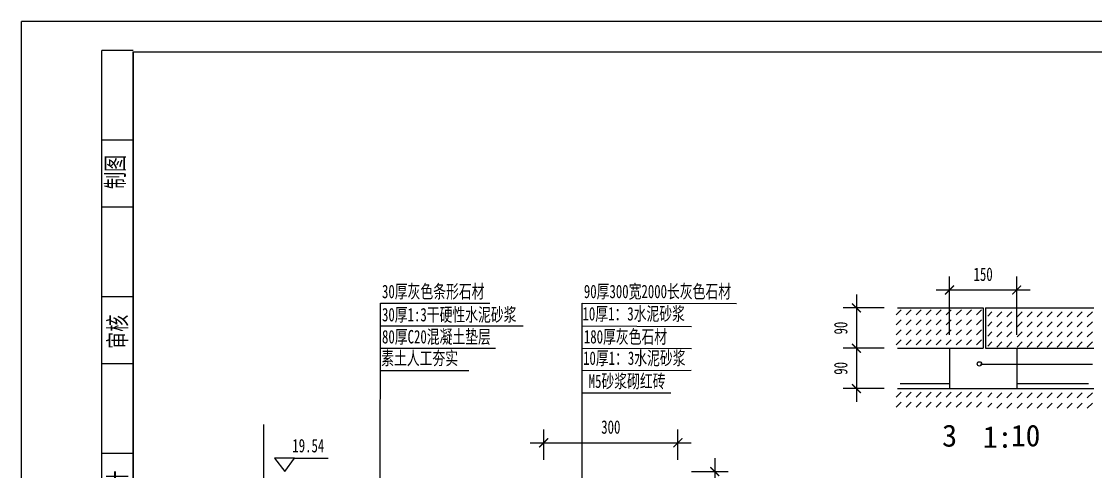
# Model space of a CAD drawing. Extents: x -45948 to -32738, y 12741 to 19047.
# Drawn here: x -43530 to -41129, y 18042 to 19047 of the extents above; entities that cross this region are included whole.
import ezdxf

# ---------------------------------------------------------------- set-up
doc = ezdxf.new("R2010")
doc.units = 0
doc.layers.get('0').update_dxf_attribs({"linetype": 'CONTINUOUS'})
doc.layers.get('DEFPOINTS').update_dxf_attribs({"linetype": 'CONTINUOUS'})
for name, color, linetype in [('LEVEL', 2, 'CONTINUOUS'), ('STAIR', 140, 'CONTINUOUS'), ('TEXT', 41, 'CONTINUOUS'), ('TK', 1, 'CONTINUOUS')]:
    doc.layers.add(name, color=color, linetype=linetype)
doc.styles.add('HZ', font='simplex.shx', dxfattribs={"width": 0.7, "bigfont": 'hztxt.shx'})
doc.styles.add('STYLE1', font='simsun.ttf', dxfattribs={"width": 0.7})
doc.styles.add('XREF1$0$STYLE3', font='simsun.ttf', dxfattribs={"width": 0.7})
doc.dimstyles.new('STANDARD-1', dxfattribs={"dimscale": 0, "dimtxt": 450, "dimasz": 300, "dimexe": 300, "dimexo": 300, "dimgap": 200, "dimtad": 1, "dimdec": 0, "dimzin": 0, "dimtxsty": 'HZ', "dimcen": 300, "dimdle": 300, "dimclrd": 40, "dimclre": 40, "dimclrt": 41, "dimazin": 3, "dimtfac": 1, "dimtdec": 0, "dimtofl": 0, "dimtmove": 0, "dimatfit": 3, "dimtvp": 1.5, "dimtolj": 1, "dimtzin": 0})

# ---------------------------------------------------------------- blocks, each defined once
blk = doc.blocks.new('_ARCHTICK')
at = {"color": 0, "linetype": 'BYBLOCK', "const_width": 0.15}
blk.add_lwpolyline([(-0.5, -0.5), (0.5, 0.5)], dxfattribs=at)
blk = doc.blocks.new('*D40')
at = {"color": 40, "linetype": 'BYBLOCK'}
for p, q in [((-41980.07162867014, 18071.40343121306), (-41980.07162867014, 17921.53165760056)), ((-42031.96245094812, 18041.40343121306), (-41950.07162867014, 18041.40343121306)), ((-42032.51503634997, 17951.53165760056), (-41950.07162867014, 17951.53165760056))]:
    blk.add_line(p, q, dxfattribs=at)
at = {"layer": 'DEFPOINTS', "color": 0, "linetype": 'BYBLOCK'}
for p in [(-42061.96245094812, 18041.40343121306), (-42062.51503634997, 17951.53165760056), (-41980.07162867014, 17951.53165760056)]:
    blk.add_point(p, dxfattribs=at)
at = {"color": 40, "linetype": 'BYBLOCK', "xscale": 20, "yscale": 20, "zscale": 20}
for p, rotation in [((-41980.07162867014, 18041.40343121306), 90), ((-41980.07162867014, 17951.53165760056), 270)]:
    blk.add_blockref('_ARCHTICK', p, dxfattribs=dict(at, rotation=rotation))
at = {"color": 41, "linetype": 'BYBLOCK', "insert": (-42015.07162867014, 17996.46754440681), "char_height": 30, "attachment_point": 5, "rotation": 90, "style": 'XREF1$0$STYLE3'}
blk.add_mtext('\\A1;90', dxfattribs=at)
blk = doc.blocks.new('*D47')
at = {"color": 40, "linetype": 'BYBLOCK'}
for p, q in [((-40451.03244329369, 18016.62317751667), (-40451.03244329369, 17866.62317751667)), ((-40389.15569453873, 17986.62317751667), (-40481.03244329369, 17986.62317751667)), ((-40389.15569453873, 17896.62317751667), (-40481.03244329369, 17896.62317751667))]:
    blk.add_line(p, q, dxfattribs=at)
at = {"layer": 'DEFPOINTS', "color": 0, "linetype": 'BYBLOCK'}
for p in [(-40359.15569453873, 17986.62317751667), (-40451.03244329369, 17896.62317751667), (-40359.15569453873, 17896.62317751667)]:
    blk.add_point(p, dxfattribs=at)
at = {"color": 40, "linetype": 'BYBLOCK', "xscale": 20, "yscale": 20, "zscale": 20}
for p, rotation in [((-40451.03244329369, 17986.62317751667), 90), ((-40451.03244329369, 17896.62317751667), 270)]:
    blk.add_blockref('_ARCHTICK', p, dxfattribs=dict(at, rotation=rotation))
at = {"color": 41, "linetype": 'BYBLOCK', "insert": (-40486.03244329369, 17941.62317751667), "char_height": 30, "attachment_point": 5, "rotation": 90, "style": 'XREF1$0$STYLE3'}
blk.add_mtext('\\A1;90', dxfattribs=at)
blk = doc.blocks.new('*D48')
at = {"color": 40, "linetype": 'BYBLOCK'}
for p, q in [((-40451.03244329369, 17926.62317751667), (-40451.03244329369, 17776.62317751667)), ((-40389.15569453873, 17896.62317751667), (-40481.03244329369, 17896.62317751667)), ((-40389.15569453873, 17806.62317751667), (-40481.03244329369, 17806.62317751667))]:
    blk.add_line(p, q, dxfattribs=at)
at = {"layer": 'DEFPOINTS', "color": 0, "linetype": 'BYBLOCK'}
for p in [(-40359.15569453873, 17896.62317751667), (-40451.03244329369, 17806.62317751667), (-40359.15569453873, 17806.62317751667)]:
    blk.add_point(p, dxfattribs=at)
at = {"color": 40, "linetype": 'BYBLOCK', "xscale": 20, "yscale": 20, "zscale": 20}
for p, rotation in [((-40451.03244329369, 17896.62317751667), 90), ((-40451.03244329369, 17806.62317751667), 270)]:
    blk.add_blockref('_ARCHTICK', p, dxfattribs=dict(at, rotation=rotation))
at = {"color": 41, "linetype": 'BYBLOCK', "insert": (-40486.03244329369, 17851.62317751667), "char_height": 30, "attachment_point": 5, "rotation": 90, "style": 'XREF1$0$STYLE3'}
blk.add_mtext('\\A1;90', dxfattribs=at)
blk = doc.blocks.new('*D49')
at = {"color": 40, "linetype": 'BYBLOCK'}
for p, q in [((-40242.83923562663, 17926.62317751667), (-40242.83923562663, 18056.748764257)), ((-40092.83923562663, 17926.62317751667), (-40092.83923562663, 18056.748764257)), ((-40272.83923562663, 18026.748764257), (-40062.83923562663, 18026.748764257))]:
    blk.add_line(p, q, dxfattribs=at)
at = {"layer": 'DEFPOINTS', "color": 0, "linetype": 'BYBLOCK'}
for p in [(-40092.83923562663, 18026.748764257), (-40242.83923562663, 17896.62317751667), (-40092.83923562663, 17896.62317751667)]:
    blk.add_point(p, dxfattribs=at)
at = {"color": 40, "linetype": 'BYBLOCK', "xscale": 20, "yscale": 20, "zscale": 20, "rotation": 180}
blk.add_blockref('_ARCHTICK', (-40242.83923562663, 18026.748764257), dxfattribs=at)
at = {"color": 40, "linetype": 'BYBLOCK', "xscale": 20, "yscale": 20, "zscale": 20}
blk.add_blockref('_ARCHTICK', (-40092.83923562663, 18026.748764257), dxfattribs=at)
at = {"color": 41, "linetype": 'BYBLOCK', "insert": (-40167.83923562663, 18061.748764257), "char_height": 30, "attachment_point": 5, "style": 'XREF1$0$STYLE3'}
blk.add_mtext('\\A1;150', dxfattribs=at)

msp = doc.modelspace()

# ---------------------------------------------------------------- hatches: boundary and pattern name
at = {"layer": 'TEXT', "linetype": 'CONTINUOUS'}
h = msp.add_hatch(color=256, dxfattribs=at)
edge = h.paths.add_edge_path()
edge.add_arc((-41454.27270546007, 18121.22469261275), 38.88538592556039, -1.272221872585407e-14, 360)
edge = h.paths.add_edge_path(flags=16)
edge.add_arc((-41454.27270546007, 18121.22469261275), 37.54451054881693, -1.272221872585407e-14, 360)

# ---------------------------------------------------------------- linework, layer by layer
at = {"color": 40, "linetype": 'BYBLOCK'}
for p, q in [((-41385.9139065576, 18281.59220005554), (-41135.50488011088, 18281.59220005554)), ((-41565.97257322533, 18238.35253578081), (-41455.17478970418, 18238.35253578081)), ((-41305.17478970417, 18238.35253578081), (-41144.51513587098, 18238.35253578081)), ((-42362.51503634997, 18067.91101565099), (-42362.51503634997, 18135.76273774711)), ((-42062.51503634997, 18067.91101565099), (-42062.51503634997, 18135.76273774711)), ((-42392.51503634997, 18105.76273774711), (-42032.51503634997, 18105.76273774711)), ((-42919.74139614994, 18071.41869617203), (-42844.3984767123, 18071.41869617203))]:
    msp.add_line(p, q, dxfattribs=at)
msp.add_lwpolyline([(-42919.74139614994, 18071.41869617203), (-42964.5445315275, 18071.41869617203), (-42941.01318788932, 18041.6495935561)], close=True, dxfattribs=at)
at = {"layer": 'DEFPOINTS', "color": 0, "linetype": 'BYBLOCK'}
for p in [(-42062.51503634997, 18105.76273774711), (-42362.51503634997, 18057.04372128116), (-42062.51503634997, 18057.04372128116)]:
    msp.add_point(p, dxfattribs=at)
at = {"layer": 'LEVEL'}
for p, q in [((-41571.49124861628, 18407.01675750749), (-41379.73563314872, 18407.01675750749)), ((-41379.73563314872, 18407.01675750749), (-41379.73563314872, 18317.01675750749)), ((-41374.73563314872, 18407.01675750749), (-41374.73563314872, 18317.01675750749)), ((-41374.73563314872, 18407.01675750749), (-41132.95883948976, 18407.01675750749)), ((-41571.49124861628, 18317.01675750749), (-41379.73563314872, 18317.01675750749)), ((-41455.17478970418, 18317.01675750749), (-41455.17478970418, 18227.01675750748)), ((-41374.73563314872, 18317.01675750749), (-41132.95883948976, 18317.01675750749)), ((-41305.17478970418, 18317.01675750749), (-41305.17478970418, 18227.01675750748)), ((-41571.49124861628, 18227.01675750749), (-41132.95883948976, 18227.01675750749))]:
    msp.add_line(p, q, dxfattribs=at)
at = {"layer": 'LEVEL', "linetype": 'CONTINUOUS'}
msp.add_circle((-41388.49955787095, 18281.96572765813), 5, dxfattribs=at)
at = {"layer": 'STAIR'}
for p, q in [((-41574.7990991417, 18391.90365770652), (-41563.57377899036, 18403.12897785785)), ((-41552.34845883902, 18391.90365770652), (-41541.12313868768, 18403.12897785786)), ((-41529.89781853634, 18391.90365770652), (-41518.672498385, 18403.12897785786)), ((-41507.44717823367, 18391.90365770652), (-41496.22185808233, 18403.12897785786)), ((-41484.99653793099, 18391.90365770652), (-41473.77121777966, 18403.12897785786)), ((-41462.54589762833, 18391.90365770652), (-41451.32057747699, 18403.12897785785)), ((-41440.09525732565, 18391.90365770652), (-41428.86993717431, 18403.12897785786)), ((-41417.64461702298, 18391.90365770652), (-41406.41929687164, 18403.12897785786)), ((-41395.19397672031, 18391.90365770652), (-41383.96865656897, 18403.12897785785)), ((-41369.91380631702, 18388.89120186221), (-41360.53170095944, 18398.27330721979)), ((-41349.30638080811, 18387.04798706845), (-41338.08106065678, 18398.27330721978)), ((-41326.85574050544, 18387.04798706845), (-41315.6304203541, 18398.27330721979)), ((-41304.40510020276, 18387.04798706846), (-41293.17978005142, 18398.2733072198)), ((-41281.95445990009, 18387.04798706846), (-41270.72913974875, 18398.2733072198)), ((-41259.50381959741, 18387.04798706846), (-41248.27849944607, 18398.2733072198)), ((-41237.05317929473, 18387.04798706846), (-41225.82785914339, 18398.2733072198)), ((-41214.60253899207, 18387.04798706846), (-41203.37721884073, 18398.2733072198)), ((-41192.15189868939, 18387.04798706846), (-41180.92657853806, 18398.2733072198)), ((-41169.70125838671, 18387.04798706846), (-41158.47593823537, 18398.2733072198)), ((-41147.25061808405, 18387.04798706846), (-41136.02529793271, 18398.2733072198)), ((-41574.7990991417, 18369.45301740384), (-41563.57377899036, 18380.67833755518)), ((-41552.34845883901, 18369.45301740385), (-41541.12313868768, 18380.67833755519)), ((-41529.89781853634, 18369.45301740384), (-41518.67249838501, 18380.67833755518)), ((-41507.44717823367, 18369.45301740385), (-41496.22185808233, 18380.67833755519)), ((-41484.996537931, 18369.45301740384), (-41473.77121777966, 18380.67833755518)), ((-41462.54589762833, 18369.45301740384), (-41451.32057747699, 18380.67833755518)), ((-41440.09525732565, 18369.45301740385), (-41428.86993717431, 18380.67833755519)), ((-41417.64461702298, 18369.45301740384), (-41406.41929687165, 18380.67833755518)), ((-41395.19397672031, 18369.45301740384), (-41383.96865656897, 18380.67833755518)), ((-41369.91380631702, 18366.44056155954), (-41360.53170095945, 18375.82266691711)), ((-41349.30638080811, 18364.59734676578), (-41338.08106065678, 18375.82266691712)), ((-41326.85574050543, 18364.59734676579), (-41315.63042035409, 18375.82266691712)), ((-41304.40510020276, 18364.59734676578), (-41293.17978005143, 18375.82266691712)), ((-41281.95445990009, 18364.59734676578), (-41270.72913974875, 18375.82266691712)), ((-41259.5038195974, 18364.59734676579), (-41248.27849944607, 18375.82266691713)), ((-41237.05317929474, 18364.59734676578), (-41225.82785914341, 18375.82266691712)), ((-41214.60253899207, 18364.59734676578), (-41203.37721884073, 18375.82266691712)), ((-41192.15189868939, 18364.59734676579), (-41180.92657853805, 18375.82266691712)), ((-41169.70125838673, 18364.59734676578), (-41158.47593823539, 18375.82266691712)), ((-41147.25061808405, 18364.59734676578), (-41136.02529793271, 18375.82266691712)), ((-41574.79909914169, 18347.00237710117), (-41563.57377899035, 18358.22769725251)), ((-41552.34845883902, 18347.00237710117), (-41541.12313868768, 18358.22769725251)), ((-41529.89781853634, 18347.00237710117), (-41518.67249838501, 18358.22769725251)), ((-41507.44717823368, 18347.00237710117), (-41496.22185808234, 18358.2276972525)), ((-41484.996537931, 18347.00237710117), (-41473.77121777966, 18358.22769725251)), ((-41462.54589762833, 18347.00237710117), (-41451.32057747699, 18358.22769725251)), ((-41440.09525732566, 18347.00237710117), (-41428.86993717432, 18358.2276972525)), ((-41417.64461702298, 18347.00237710117), (-41406.41929687165, 18358.22769725251)), ((-41395.19397672031, 18347.00237710117), (-41383.96865656897, 18358.22769725251)), ((-41369.91380631703, 18343.98992125686), (-41360.53170095945, 18353.37202661444)), ((-41349.30638080811, 18342.14670646311), (-41338.08106065677, 18353.37202661445)), ((-41326.85574050544, 18342.14670646311), (-41315.6304203541, 18353.37202661444)), ((-41304.40510020276, 18342.14670646311), (-41293.17978005143, 18353.37202661444)), ((-41281.95445990008, 18342.14670646311), (-41270.72913974874, 18353.37202661445)), ((-41259.50381959742, 18342.14670646311), (-41248.27849944608, 18353.37202661444)), ((-41237.05317929474, 18342.14670646311), (-41225.82785914341, 18353.37202661444)), ((-41214.60253899206, 18342.14670646311), (-41203.37721884072, 18353.37202661445)), ((-41192.1518986894, 18342.14670646311), (-41180.92657853806, 18353.37202661444)), ((-41169.70125838673, 18342.14670646311), (-41158.47593823539, 18353.37202661444)), ((-41147.25061808404, 18342.14670646311), (-41136.02529793271, 18353.37202661445)), ((-41574.7990991417, 18324.55173679849), (-41563.57377899036, 18335.77705694983)), ((-41552.34845883902, 18324.5517367985), (-41541.12313868768, 18335.77705694984)), ((-41529.89781853635, 18324.55173679849), (-41518.67249838501, 18335.77705694983)), ((-41507.44717823368, 18324.55173679849), (-41496.22185808234, 18335.77705694983)), ((-41484.996537931, 18324.5517367985), (-41473.77121777966, 18335.77705694984)), ((-41462.54589762833, 18324.55173679849), (-41451.320577477, 18335.77705694983)), ((-41440.09525732566, 18324.55173679849), (-41428.86993717432, 18335.77705694983)), ((-41417.64461702298, 18324.55173679849), (-41406.41929687165, 18335.77705694983)), ((-41395.19397672031, 18324.55173679849), (-41383.96865656898, 18335.77705694983)), ((-41369.91380631703, 18321.53928095418), (-41360.53170095944, 18330.92138631177)), ((-41349.30638080811, 18319.69606616043), (-41338.08106065678, 18330.92138631177)), ((-41326.85574050544, 18319.69606616043), (-41315.6304203541, 18330.92138631177)), ((-41304.40510020276, 18319.69606616044), (-41293.17978005142, 18330.92138631178)), ((-41281.95445990009, 18319.69606616043), (-41270.72913974876, 18330.92138631177)), ((-41259.50381959742, 18319.69606616043), (-41248.27849944608, 18330.92138631177)), ((-41237.05317929474, 18319.69606616044), (-41225.8278591434, 18330.92138631177)), ((-41214.60253899208, 18319.69606616043), (-41203.37721884074, 18330.92138631177)), ((-41192.1518986894, 18319.69606616043), (-41180.92657853806, 18330.92138631177)), ((-41169.70125838672, 18319.69606616044), (-41158.47593823538, 18330.92138631177)), ((-41147.25061808406, 18319.69606616043), (-41136.02529793272, 18330.92138631177)), ((-41574.7990991417, 18207.9194529956), (-41563.57377899036, 18219.14477314694)), ((-41552.34845883902, 18207.91945299561), (-41541.12313868768, 18219.14477314695)), ((-41529.89781853634, 18207.91945299561), (-41518.672498385, 18219.14477314695)), ((-41507.44717823367, 18207.91945299561), (-41496.22185808233, 18219.14477314695)), ((-41484.99653793099, 18207.91945299561), (-41473.77121777966, 18219.14477314695)), ((-41462.54589762833, 18207.9194529956), (-41451.32057747699, 18219.14477314694)), ((-41440.09525732565, 18207.91945299561), (-41428.86993717431, 18219.14477314695)), ((-41417.64461702298, 18207.91945299561), (-41406.41929687164, 18219.14477314695)), ((-41395.19397672031, 18207.9194529956), (-41383.96865656897, 18219.14477314694)), ((-41369.91380631702, 18207.69460856891), (-41360.53170095944, 18217.0767139265)), ((-41349.30638080811, 18205.85139377515), (-41338.08106065678, 18217.07671392649)), ((-41326.85574050544, 18205.85139377516), (-41315.6304203541, 18217.0767139265)), ((-41304.40510020276, 18205.85139377517), (-41293.17978005142, 18217.0767139265)), ((-41281.95445990009, 18205.85139377516), (-41270.72913974875, 18217.0767139265)), ((-41259.50381959741, 18205.85139377516), (-41248.27849944607, 18217.0767139265)), ((-41237.05317929473, 18205.85139377517), (-41225.82785914339, 18217.07671392651)), ((-41214.60253899207, 18205.85139377516), (-41203.37721884073, 18217.0767139265)), ((-41192.15189868939, 18205.85139377516), (-41180.92657853806, 18217.0767139265)), ((-41169.70125838671, 18205.85139377517), (-41158.47593823537, 18217.0767139265)), ((-41147.25061808405, 18205.85139377516), (-41136.02529793271, 18217.0767139265)), ((-41574.7990991417, 18185.46881269293), (-41563.57377899036, 18196.69413284427)), ((-41552.34845883901, 18185.46881269294), (-41541.12313868768, 18196.69413284427)), ((-41529.89781853634, 18185.46881269293), (-41518.67249838501, 18196.69413284427)), ((-41507.44717823367, 18185.46881269294), (-41496.22185808233, 18196.69413284427)), ((-41484.996537931, 18185.46881269293), (-41473.77121777966, 18196.69413284427)), ((-41462.54589762833, 18185.46881269293), (-41451.32057747699, 18196.69413284427)), ((-41440.09525732565, 18185.46881269294), (-41428.86993717431, 18196.69413284427)), ((-41417.64461702298, 18185.46881269293), (-41406.41929687165, 18196.69413284427)), ((-41395.19397672031, 18185.46881269293), (-41383.96865656897, 18196.69413284427)), ((-41369.91380631702, 18185.24396826624), (-41360.53170095945, 18194.62607362381)), ((-41349.30638080811, 18183.40075347248), (-41338.08106065678, 18194.62607362382)), ((-41326.85574050543, 18183.40075347249), (-41315.63042035409, 18194.62607362383)), ((-41304.40510020276, 18183.40075347249), (-41293.17978005143, 18194.62607362383)), ((-41281.95445990009, 18183.40075347249), (-41270.72913974875, 18194.62607362383)), ((-41259.5038195974, 18183.4007534725), (-41248.27849944607, 18194.62607362383)), ((-41237.05317929474, 18183.40075347249), (-41225.82785914341, 18194.62607362383)), ((-41214.60253899207, 18183.40075347249), (-41203.37721884073, 18194.62607362383)), ((-41192.15189868939, 18183.40075347249), (-41180.92657853805, 18194.62607362383)), ((-41169.70125838673, 18183.40075347249), (-41158.47593823539, 18194.62607362383)), ((-41147.25061808405, 18183.40075347249), (-41136.02529793271, 18194.62607362383))]:
    msp.add_line(p, q, dxfattribs=at)
at = {"layer": 'STAIR', "linetype": 'CONTINUOUS'}
msp.add_line((-42989.02252970812, 18146.53321520647), (-42989.02252969322, 17448.73334158592), dxfattribs=at)
at = {"layer": 'TEXT', "linetype": 'CONTINUOUS'}
for p, q in [((-42728.53224102402, 17756.53611602422), (-42727.66096382243, 18417.37881359622)), ((-42727.66096382243, 18417.37881359622), (-42483.10620500548, 18417.37881359622)), ((-42277.25610452081, 17695.82825503065), (-42276.38482731923, 18417.37881359622)), ((-42276.38482731923, 18417.37881359622), (-41931.23763051807, 18417.16833469775)), ((-42727.7132229696, 18367.37881359622), (-42408.21236503524, 18367.37881359622)), ((-42276.43708646639, 18367.37881359622), (-42031.79676806289, 18365.69585210895)), ((-42727.47133417828, 18317.37881359622), (-42470.35831383271, 18317.37881359622)), ((-42276.19519767507, 18317.37881359622), (-42031.79676806289, 18316.73428872637)), ((-42727.47133417828, 18267.37881359622), (-42529.7538580244, 18267.37881359622)), ((-42276.19519767507, 18267.37881359622), (-42033.05375245211, 18267.77272534376)), ((-42276.19519767507, 18217.37881359622), (-42078.47772152119, 18217.37881359622))]:
    msp.add_line(p, q, dxfattribs=at)
at = {"layer": 'TK', "linetype": 'CONTINUOUS'}
for p, q in [((-43529.99956617106, 16129.13135521646), (-43529.99956617106, 19046.90703334446)), ((-39329.99956617106, 19046.90703334446), (-43529.99956617106, 19046.90703334446)), ((-43349.99956615616, 17931.7981555217), (-43349.99956618596, 18981.7981555217)), ((-43280.10980491687, 18981.7981555217), (-43349.99956618596, 18981.7981555217)), ((-43279.99956617106, 16229.13135520901), (-43279.99956617106, 18979.13135520901)), ((-43279.99956617106, 18979.13135520901), (-39429.99956617106, 18979.13135520901)), ((-43280.10980491687, 18781.7981555217), (-43349.99956618596, 18781.7981555217)), ((-43280.10980491687, 18631.7981555217), (-43349.99956618596, 18631.7981555217)), ((-43280.10980491687, 18431.7981555217), (-43349.99956618596, 18431.7981555217)), ((-43280.10980491687, 18281.7981555217), (-43349.99956617106, 18281.7981555217)), ((-43280.10980491687, 18081.7981555217), (-43349.99956617106, 18081.7981555217))]:
    msp.add_line(p, q, dxfattribs=at)
at = {"layer": 'TK', "linetype": 'CONTINUOUS', "const_width": 2.5}
msp.add_lwpolyline([(-43279.99956617106, 18979.13135520901), (-43279.99956617106, 16229.13135520901), (-39429.99956615616, 16229.13135520901), (-39429.99956617106, 18979.13135520901), (-43279.99956617106, 18979.13135520901)], dxfattribs=at)

# ---------------------------------------------------------------- block references
at = {"color": 40, "linetype": 'BYBLOCK', "xscale": 20, "yscale": 20, "zscale": 20, "rotation": 180}
msp.add_blockref('_ARCHTICK', (-42362.51503634997, 18105.76273774711), dxfattribs=at)
at = {"color": 40, "linetype": 'BYBLOCK', "xscale": 20, "yscale": 20, "zscale": 20}
msp.add_blockref('_ARCHTICK', (-42062.51503634997, 18105.76273774711), dxfattribs=at)

# ---------------------------------------------------------------- texts
at = {"color": 41, "linetype": 'BYBLOCK', "char_height": 30, "attachment_point": 5, "style": 'XREF1$0$STYLE3'}
for s, insert in [('\\A1;300', (-42212.51503634997, 18140.76273774711)), ('19.54', (-42888.76950592953, 18099.16341804574))]:
    msp.add_mtext(s, dxfattribs=dict(at, insert=insert))
at = {"layer": 'TEXT', "linetype": 'CONTINUOUS', "style": 'STYLE1', "width": 0.7}
for s, p in [('制图', (-43300.41776736428, 18672.63595236625)), ('审核', (-43295.20560568918, 18315.55660718466)), ('设计', (-43295.20560568918, 17967.15182031478))]:
    msp.add_text(s, height=40, rotation=90, dxfattribs=at).set_placement(p)
for s, p in [('30厚灰色条形石材', (-42724.00876732571, 18428.86569601834)), ('90厚300宽2000长灰色石材', (-42272.7326308225, 18428.86569601834)), ('30厚1:3干硬性水泥砂浆', (-42724.00876732571, 18377.04022412539)), ('10厚1：3水泥砂浆', (-42275.80547318839, 18379.03796823524)), ('80厚C20混凝土垫层', (-42724.00876732571, 18327.71243899853)), ('180厚灰色石材', (-42272.7326308225, 18327.71243899853)), ('素土人工夯实', (-42725.82462530238, 18279.85943631247)), ('10厚1：3水泥砂浆', (-42274.54848879918, 18279.85943631247)), ('M5砂浆砌红砖', (-42261.97864490702, 18228.38717150582))]:
    msp.add_text(s, height=30, dxfattribs=at).set_placement(p)
at = {"layer": 'TEXT', "linetype": 'CONTINUOUS'}
for s, height, p in [('3', 49.35896100763699, (-41471.92278310237, 18097.06663346552)), ('1:', 48.38860203512013, (-41380.74049487179, 18094.64254018282)), ('10', 48.38860203512013, (-41318.00511143384, 18097.71665151037))]:
    msp.add_text(s, height=height, dxfattribs=at).set_placement(p)

# ---------------------------------------------------------------- dimensions: what is measured, and where the dimension line sits
dim = msp.add_linear_dim(base=(-41305.17478970418, 18447.14234424783), p1=(-41455.17478970418, 18317.01675750749), p2=(-41305.17478970418, 18317.01675750749), dimstyle='STANDARD-1', override={"dimscale": 1, "dimtxt": 30, "dimasz": 20, "dimexe": 30, "dimexo": 30, "dimgap": 20, "dimtxsty": 'XREF1$0$STYLE3', "dimblk1": 'ARCHTICK', "dimblk2": 'ARCHTICK', "dimsah": 1, "dimcen": 30, "dimdle": 30}, dxfattribs=at)
dim.commit()
dim.dimension.update_dxf_attribs({"geometry": '*D49', "text_midpoint": (-41380.17478970418, 18482.14234424783), "insert": (-1212.335554077552, 420.3935799908213)})
for base, p1, p2, picture, middle in [((-41663.36799737124, 18317.01675750749), (-41571.49124861628, 18407.01675750749), (-41571.49124861628, 18317.01675750749), '*D47', (-41698.36799737124, 18362.01675750749)), ((-41663.36799737124, 18227.01675750749), (-41571.49124861628, 18317.01675750749), (-41571.49124861628, 18227.01675750749), '*D48', (-41698.36799737124, 18272.01675750749))]:
    dim = msp.add_linear_dim(base=base, p1=p1, p2=p2, angle=90, dimstyle='STANDARD-1', override={"dimscale": 1, "dimtxt": 30, "dimasz": 20, "dimexe": 30, "dimexo": 30, "dimgap": 20, "dimtxsty": 'XREF1$0$STYLE3', "dimblk1": 'ARCHTICK', "dimblk2": 'ARCHTICK', "dimsah": 1, "dimcen": 30, "dimdle": 30}, dxfattribs=at)
    dim.commit()
    dim.dimension.update_dxf_attribs({"geometry": picture, "text_midpoint": middle, "insert": (-1212.335554077552, 420.3935799908213)})
dim = msp.add_linear_dim(base=(-41980.07162867014, 17951.53165760056), p1=(-42061.96245094812, 18041.40343121306), p2=(-42062.51503634997, 17951.53165760056), angle=90, dimstyle='STANDARD-1', override={"dimscale": 1, "dimtxt": 30, "dimasz": 20, "dimexe": 30, "dimexo": 30, "dimgap": 20, "dimtxsty": 'XREF1$0$STYLE3', "dimblk1": 'ARCHTICK', "dimblk2": 'ARCHTICK', "dimsah": 1, "dimcen": 30, "dimdle": 30}, dxfattribs=at)
dim.commit()
dim.dimension.update_dxf_attribs({"geometry": '*D40', "text_midpoint": (-42015.07162867014, 17996.46754440681)})

doc.saveas('drawing.dxf')
